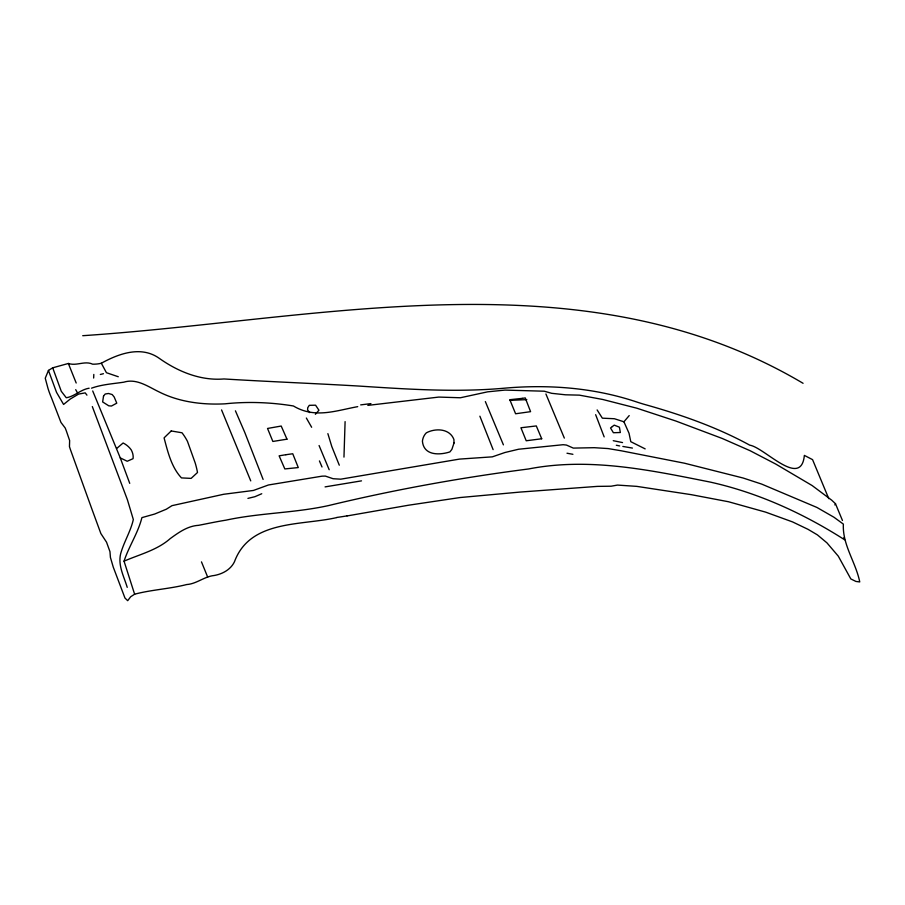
<?xml version="1.0" encoding="UTF-8"?>
<svg xmlns="http://www.w3.org/2000/svg" width="905" height="905" viewBox="0 0 905 905"><rect width="100%" height="100%" fill="white"/><g stroke="black" fill="none" stroke-linecap="round" stroke-linejoin="round"><path stroke-width="1.36" d="M93.645 378.041L93.815 374.432M828.776 498.666L812.566 459.638L804.364 455.396C801.117 489.039 764.465 447.443 749.759 445.17C716.613 427.07 680.696 414.513 644.417 404.388A220.673 143.081 47.3 0 1 635.231 401.492C593.533 387.736 548.984 384.353 505.397 388.098C456.516 392.578 407.442 389.195 358.584 386.039C313.718 383.403 268.808 381.695 223.942 378.957C200.593 380.915 177.98 371.593 159.235 358.312C141.135 345.439 118.725 353.651 101.337 363.233A40.012 28.055 35.5 0 1 92.661 364.183C84.742 360.45 76.484 366.299 68.35 363.471L52.694 367.815L48.451 370.417L45.25 378.222L48.01 388.483A51.404 20.453 82.8 0 0 51.449 397.736L60.963 422.443L65.239 428.065L66.427 431.176L69.628 440.52L69.459 446.651L70.466 449.728L91.79 508.791L100.862 533.543L106.541 542.197L109.969 551.665L110.421 557.435L113.249 567.096L124.958 598.013L127.684 600.682L130.682 596.757L134.619 594.2L124.042 561.168C128.929 546.235 138.08 533.034 141.904 517.626L154.619 514.063L166.362 509.198L171.984 505.657L223.659 494.277L253.434 490.453L268.457 484.978L322.056 476.166L325.336 476.087L333.108 478.722L340.755 479.175L459.457 459.106L492.343 456.844L504.933 452.511L518.61 449.231L563.136 444.706L566.44 445.056L573.318 448.099L594.291 447.692L608.137 448.575L621.215 450.781L684.542 463.224L743.175 478.032L761.625 484.073L816.932 507.456L833.991 517.264L843.37 524.119C842.261 544.742 855.768 562.175 859.75 581.938L855.938 581.44L850.824 578.928L838.302 556.179L826.944 542.853L817.407 534.889L808.029 529.335L792.554 521.914L765.596 512.117L728.536 501.755L691.307 494.673L636.781 486.37L617.482 485.08L611.135 486.211L597.402 486.381L519.775 492.094L460.012 497.546L408.483 505.228L347.079 515.941M834.84 504.922L835.485 503.712L831.672 500.16L812.124 485.544L775.811 464.095L750.075 450.701L722.19 438.45L675.797 421.006L636.86 408.212L602.741 399.478L579.404 395.146L565.444 394.795L551.654 393.313L544.278 391.209L504.956 390.089L487.648 391.831L460.385 397.759L438.789 397.08L367.849 405.383M645.175 448.891L630.785 441.685L629.032 433.269L623.93 421.787L629.213 415.587M116.779 448.405L123.114 442.998A17.602 13.813 29.8 0 1 131.18 449.819A17.478 13.541 29.8 0 1 133.058 458.677L127.22 461.256L120.263 457.896L92.717 390.96M315.37 414.298L318.933 410.225L315.574 405.191L309.284 405.327L307.723 407.725L307.598 410.01L309.815 412.623M261.749 493.734L254.927 496.698L247.925 498.384M336.807 517.57C301.06 525.828 250.074 519.527 234.463 561.756C230.707 569.596 222.54 574.008 214.259 575.49C204.372 576.44 196.577 583.929 186.713 584.54C169.597 588.906 151.621 589.698 134.619 594.2M124.042 561.168C139.698 554.369 157.142 550.172 170.197 538.622C178.715 532.434 187.708 525.952 198.557 525.33C207.686 523.576 216.759 521.608 225.945 520.16C260.052 512.807 294.804 513.078 328.82 505.51C394.659 489.616 461.46 477.602 528.611 468.96C589.302 457.104 650.401 470.204 709.95 482.026C757.892 492.614 803.289 513.395 844.569 539.731L843.901 537.615M91.529 388.166C101.903 384.444 112.989 383.799 123.804 382.182C136.621 378.166 148.092 386.661 159.088 391.91C179.269 402.125 202.731 404.988 225.085 403.822C247.597 401.435 271.025 402.295 293.424 405.983C314.861 418.811 335.472 410.723 357.713 406.65M100.331 374.466L103.453 373.708M361.502 480.86L325.076 486.89M89.131 388.222C80.873 389.455 74.459 396.469 66.28 397.759L61.28 391.288L52.694 367.815M82.728 335.698C321.264 319.759 583.397 253.015 803.074 383.301M526.823 399.625L509.73 400.361M622.538 442.579L613.251 440.69M622.844 446.448L632.437 448.077M572.91 454.299L566.994 453.224M616.328 445.26L619.654 445.939M118.272 376.74L106.428 372.702L101.337 363.233M623.93 421.787L614.382 418.732L602.357 418.178L597.13 409.942M86.937 395.146L85.228 392.872L78.611 394.071L70.171 399.094L63.588 404.445L56.551 392.385L48.451 370.417M306.354 418.031L311.648 427.273M75.715 389.67L77.321 392.532M545.919 393.992L564.335 438.099M835.485 503.712L842.453 520.477M339.285 465.204L331.796 446.538L327.87 433.642M319.431 460.928L322.01 466.991M485.352 401.582L503.406 444.853M235.424 410.825L244.803 432.511L263.106 479.424M329.182 469.729L319.08 445.531M207.675 577.085L201.476 561.881M129.732 483.349L120.263 457.896M221.567 409.931L250.742 480.894M479.888 416.198L493.112 449.627M76.19 383.007L68.35 363.471M595.648 414.682L604.167 436.9M127.22 587.356C123.974 576.496 117.842 565.546 120.625 553.871C123.793 542.118 130.625 531.552 133.329 519.538L127.401 499.73L92.321 406.56M345.099 421.628L343.968 457.115M347.056 515.85A276.251 255.9 68.9 0 1 336.784 517.445M360.688 404.886A525.703 84.267 -11.3 0 1 370.937 403.619M103.532 396.062L102.638 401.933L108.758 405.813L111.451 406.04L116.768 403.166L114.177 396.978L112.186 394.557L108.543 393.483L105.206 394.014L103.532 396.062M454.027 442.986L451.878 449.389L449.898 451.912C439.411 455.294 423.664 455.69 422.42 441.165A16.573 14.548 52.8 0 1 426.312 432.85C435.35 428.008 449.695 428.359 453.903 439.468L454.027 442.986M171.215 430.95L164.077 437.873C167.776 451.753 171.384 467.184 181.464 477.908L191.136 478.383L197.516 472.489A121.881 103.883 12.8 0 0 195.22 463.032L187.459 441.335A62.694 53.09 12.4 0 0 182.007 432.782L171.215 430.95M612.391 426.549L610.547 427.986L613.386 432.726L620.332 432.511L619.416 427.194L614.224 425.124L612.391 426.549M541.71 438.767L526.212 440.769L520.929 427.76L536.303 425.938L541.71 438.767M286.976 439.185L272.858 441.459L267.541 428.461L281.206 426.04L286.976 439.185M285.889 454.717L279.125 455.826L284.826 468.937L298.277 467.568L292.745 453.756L285.889 454.717M522.208 398.37L509.82 399.705L515.601 413.766L530.579 411.662L525.262 397.929L522.208 398.37"/></g></svg>
